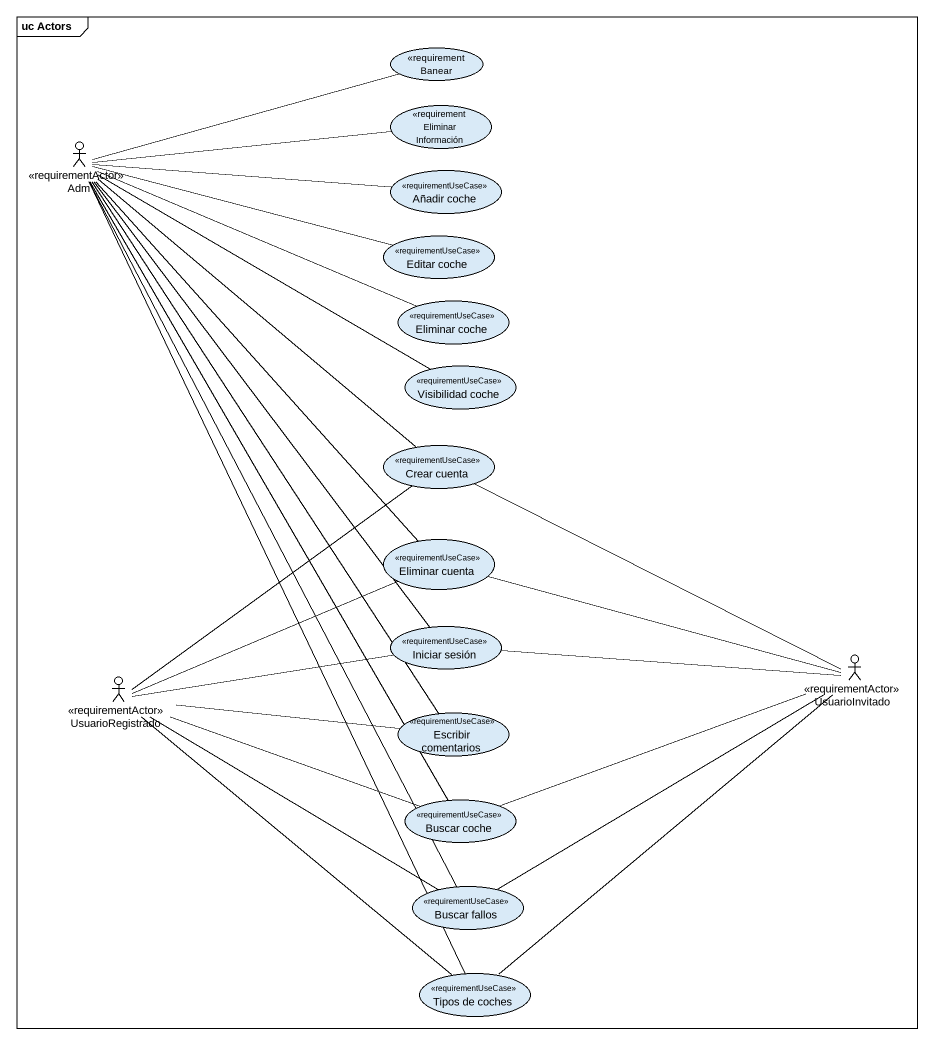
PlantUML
@startuml
mainframe uc Actors
usecase Banear <<requirementUseCase>>
actor Adm <<requirementActor>>
usecase "Eliminar Información" as Eliminar_Información <<requirementUseCase>>
usecase "Añadir coche" as Añadir_coche <<requirementUseCase>>
usecase "Editar coche" as Editar_coche <<requirementUseCase>>
usecase "Eliminar coche" as Eliminar_coche <<requirementUseCase>>
usecase "Visibilidad coche" as Visibilidad_coche <<requirementUseCase>>
usecase "Crear cuenta" as Crear_cuenta <<requirementUseCase>>
usecase "Eliminar cuenta" as Eliminar_cuenta <<requirementUseCase>>
usecase "Iniciar sesión" as Iniciar_sesión <<requirementUseCase>>
actor UsuarioInvitado <<requirementActor>>
actor UsuarioRegistrado <<requirementActor>>
usecase "Escribir comentarios" as Escribir_comentarios <<requirementUseCase>>
usecase "Buscar coche" as Buscar_coche <<requirementUseCase>>
usecase "Buscar fallos" as Buscar_fallos <<requirementUseCase>>
usecase "Tipos de coches" as Tipos_de_coches <<requirementUseCase>>
Adm -right- Banear
Adm -right- Eliminar_Información
Adm -right- Añadir_coche
Adm -right- Editar_coche
Adm -right- Eliminar_coche
Adm -right- Visibilidad_coche
Adm -- Crear_cuenta
Adm -- Eliminar_cuenta
Adm -- Iniciar_sesión
Adm -- Escribir_comentarios
Adm -- Buscar_coche
Adm -- Buscar_fallos
Adm -- Tipos_de_coches
UsuarioInvitado -left- Crear_cuenta
UsuarioInvitado -left- Eliminar_cuenta
UsuarioInvitado -left- Iniciar_sesión
UsuarioInvitado -left- Buscar_coche
UsuarioInvitado -left- Buscar_fallos
UsuarioInvitado -- Tipos_de_coches
UsuarioRegistrado -up- Crear_cuenta
UsuarioRegistrado -right- Eliminar_cuenta
UsuarioRegistrado -right- Iniciar_sesión
UsuarioRegistrado -right- Escribir_comentarios
UsuarioRegistrado -right- Buscar_coche
UsuarioRegistrado -- Buscar_fallos
UsuarioRegistrado -- Tipos_de_coches
@enduml
